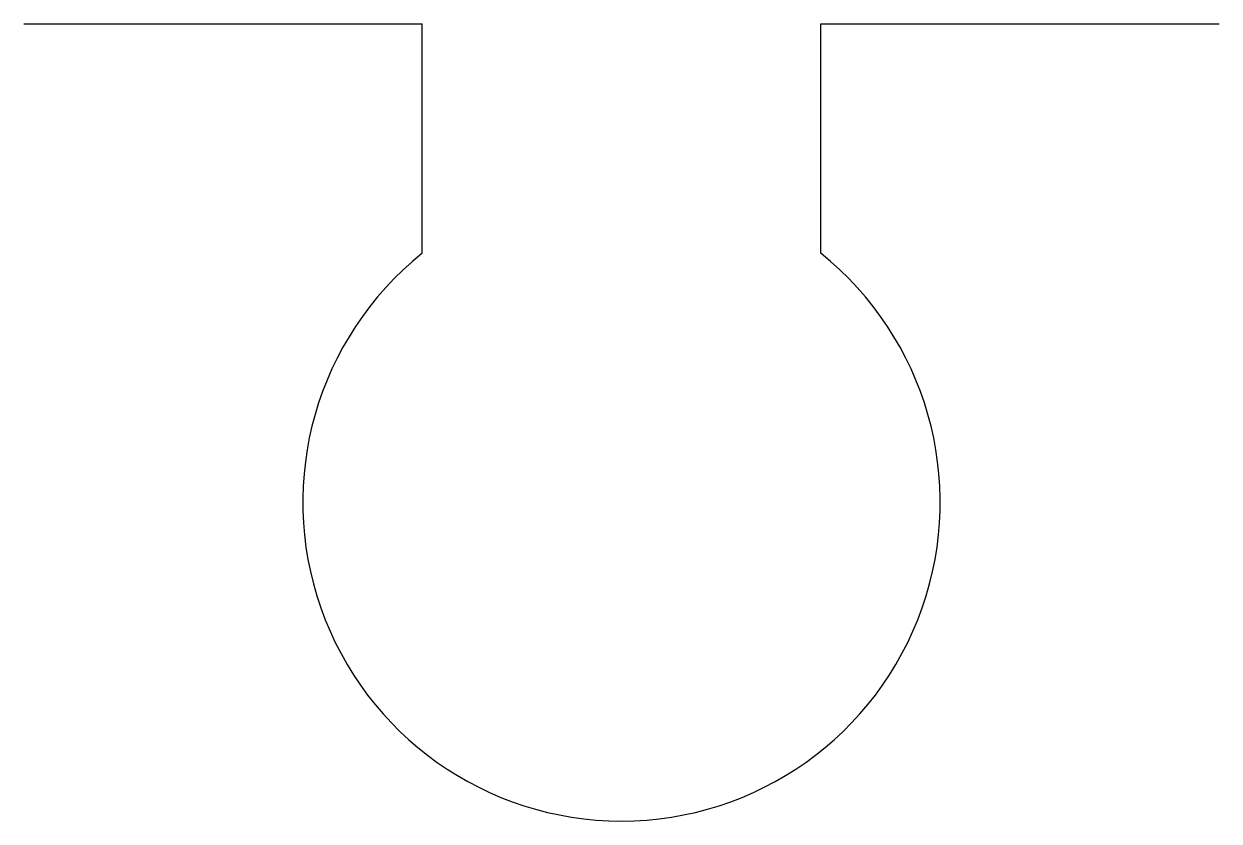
# Model space of a CAD drawing. Extents: x 34 to 49, y -10 to 70.
# Drawn here: x 34 to 49, y -10 to 0 of the extents above.
import ezdxf

# ---------------------------------------------------------------- set-up
doc = ezdxf.new("R2010")
doc.units = 0
doc.header["$MEASUREMENT"] = 0
doc.layers.get('0').update_dxf_attribs({"linetype": 'CONTINUOUS'})

msp = doc.modelspace()

# ---------------------------------------------------------------- linework, layer by layer
for p, q in [((34, 0), (39, 0)), ((39, -2.878), (39, 0)), ((44, 0), (49, 0)), ((44, -2.878), (44, 0))]:
    msp.add_line(p, q)
msp.add_arc((41.5, -6), 4, 128.6822, 51.3178)

doc.saveas('drawing.dxf')
